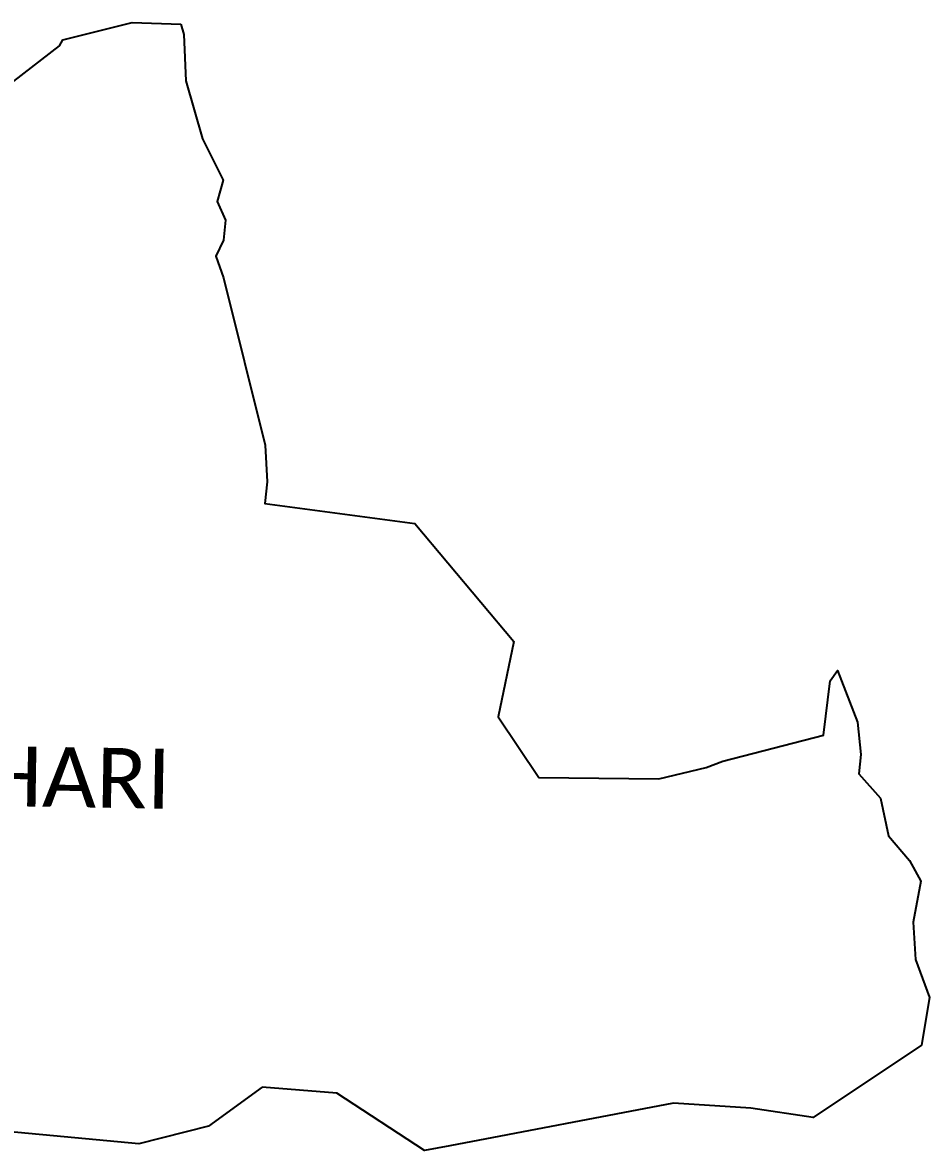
# Model space of a CAD drawing. Header units: metres. Extents: x 291266 to 296460, y 1983505 to 1986737.
# Drawn here: x 293863 to 296460, y 1983505 to 1986737 of the extents above; entities that cross this region are included whole.
import ezdxf

# ---------------------------------------------------------------- set-up
doc = ezdxf.new("R2010")
doc.units = ezdxf.units.M
doc.layers.add('village', color=3, linetype='Continuous')
doc.layers.add('VILLAGE NAME', color=250, linetype='Continuous')
doc.styles.get("Standard").update_dxf_attribs({"font": 'simplex.shx'})

msp = doc.modelspace()

# ---------------------------------------------------------------- linework, layer by layer
at = {"color": 6, "flags": 128}
msp.add_lwpolyline([(294176.5, 1986736.7), (294316.6, 1986731.6)], dxfattribs=at)
at = {"layer": 'village', "color": 6}
for points in [[(293838.1, 1986569.1, 0), (293968.7, 1986669.8, 0), (293978.2, 1986686.9, 0), (294176.5, 1986736.7, 0)], [(294316.6, 1986731.6, 0), (294325.3, 1986702.2, 0), (294330.8, 1986569.8, 0), (294378.1, 1986403.5, 0), (294438, 1986285.3, 0), (294420.2, 1986224.1, 0), (294444, 1986170.8, 0), (294438.3, 1986113.7, 0), (294416.7, 1986067.2, 0), (294438.8, 1986005.7, 0), (294558, 1985525.5, 0), (294563.2, 1985420.8, 0), (294556.6, 1985358.4, 0), (294986.1, 1985301.4, 0), (295270, 1984963.9, 0), (295224.8, 1984747.6, 0), (295341.3, 1984573.9, 0), (295685, 1984569.8, 0), (295821.2, 1984602, 0), (295868.7, 1984620.2, 0), (296156.7, 1984695, 0), (296176.3, 1984850.7, 0), (296196.6, 1984880.8, 0), (296254, 1984732.6, 0), (296263.6, 1984640, 0), (296258, 1984584.7, 0), (296320, 1984514.8, 0), (296343.2, 1984406.3, 0), (296403.2, 1984335.7, 0), (296435.6, 1984276.6, 0), (296413.4, 1984159.5, 0), (296420.7, 1984051.9, 0)], [(296420.7, 1984051.9, 0), (296460.3, 1983943.9, 0), (296437.7, 1983806.8, 0), (296127.2, 1983599.4, 0), (295948.5, 1983626.9, 0), (295727.2, 1983640.5, 0), (295086.8, 1983519, 0), (295014.6, 1983505.3, 0), (294762.9, 1983669, 0), (294549.4, 1983686.6, 0), (294395.2, 1983574.7, 0), (294195.8, 1983524.4, 0), (293634.7, 1983576.8, 0)]]:
    msp.add_polyline3d(points, dxfattribs=at)

# ---------------------------------------------------------------- texts
at = {"layer": 'VILLAGE NAME', "insert": (293337.4, 1984671.3), "char_height": 171.752, "attachment_point": 1, "rotation": 359.0691}
msp.add_mtext_dynamic_manual_height_columns('{\\fCalibri|b0|i0|c0|p34;SAKHARI}', width=1273.44, gutter_width=858.8, heights=[0], dxfattribs=at)

doc.saveas('drawing.dxf')
